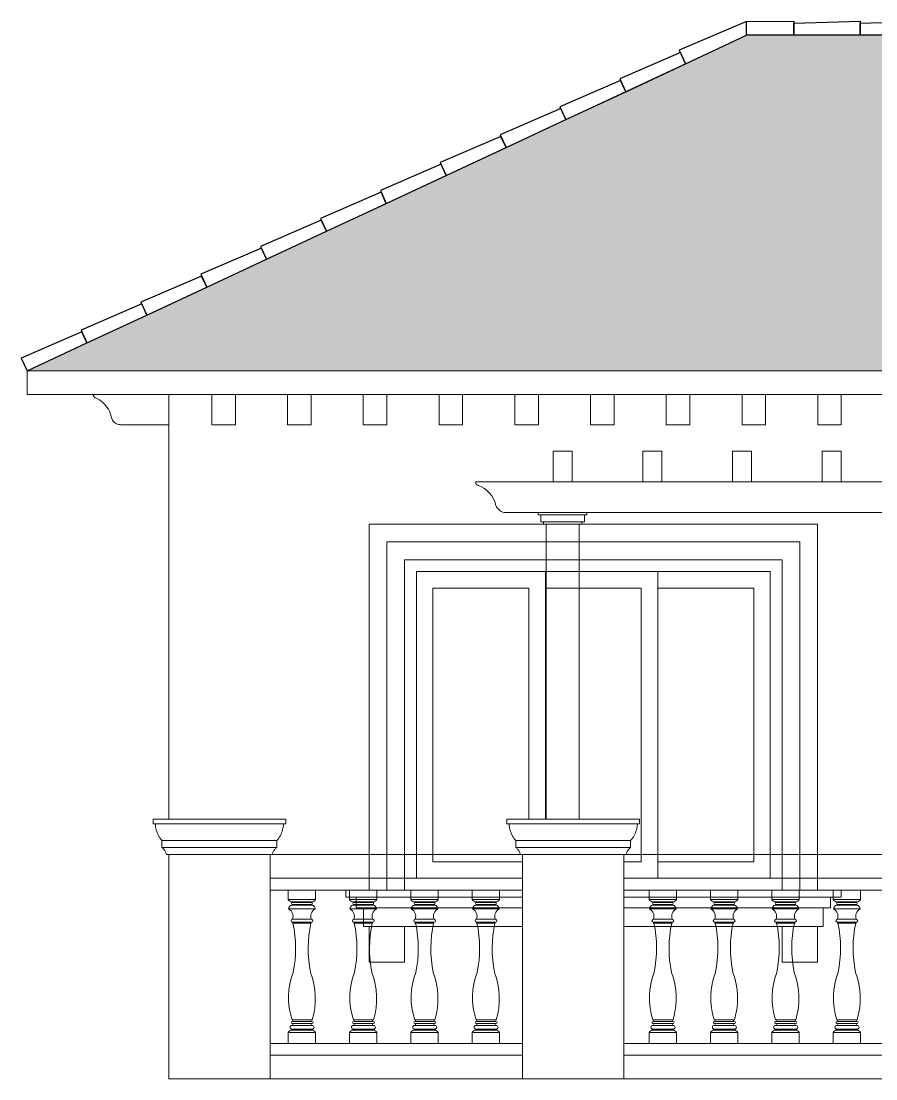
# Model space of a CAD drawing. Header units: millimetres. Extents: x 33748 to 451939, y -263262 to 62681.
# Drawn here: x 284398 to 288021, y -122262 to -117780 of the extents above; entities that cross this region are included whole.
import ezdxf

# ---------------------------------------------------------------- set-up
doc = ezdxf.new("R2010")
doc.units = ezdxf.units.MM
for name, color, linetype, lineweight in [('-FURNITURE', 46, 'Continuous', 9), ('-HATCH', 8, 'Continuous', 5), ('-LINE1', 7, 'Continuous', 18)]:
    doc.layers.add(name, color=color, linetype=linetype, lineweight=lineweight)
doc.layers.add('-HATCH CONCRETE', color=54, linetype='Continuous')
doc.layers.add('13. NET HATCH', color=252, linetype='Continuous')

# ---------------------------------------------------------------- blocks, each defined once
blk = doc.blocks.new('cot lan can')
blk.add_line((-66.5, 1080), (-57, 1080))
for points in [[(-66.5, 1080), (-66.5, 1100), (496.5, 1100), (496.5, 1080), (-66.5, 1080)], [(-28.5, 1010), (-32.6, 1014.8), (-36.4, 1019.9), (-39.9, 1025.2), (-43.2, 1030.8), (-46.1, 1036.5), (-48.6, 1042.3), (-50.9, 1048.4), (-52.8, 1054.5), (-54.4, 1060.8), (-55.6, 1067.1), (-56.5, 1073.5), (-57, 1080)], [(487, 1080), (486.5, 1073.5), (485.6, 1067.1), (484.4, 1060.8), (482.8, 1054.5), (480.9, 1048.4), (478.6, 1042.3), (476.1, 1036.5), (473.2, 1030.8), (469.9, 1025.2), (466.4, 1019.9), (462.6, 1014.8), (458.5, 1010)], [(-28.5, 980), (-28.5, 1010), (458.5, 1010), (458.5, 980)], [(-10.8, 956), (-11.8, 959), (-12.9, 961.8), (-14.3, 964.6), (-15.8, 967.2), (-17.6, 969.7), (-18.4, 970.7), (-19.5, 972.1), (-21.5, 974.3), (-23.7, 976.4), (-26.1, 978.3), (-28.5, 980), (458.5, 980), (456.1, 978.3), (453.7, 976.4), (451.5, 974.3), (449.5, 972.1), (447.6, 969.7), (445.8, 967.2), (444.3, 964.6), (442.9, 961.8), (441.8, 959), (440.8, 956), (440.1, 953), (439.5, 950), (430, 950)], [(0, 950), (-9.5, 950), (-10.1, 953), (-10.8, 956)]]:
    blk.add_lwpolyline(points)
blk.add_lwpolyline([(430, 950), (430, 0), (0, 0), (0, 950)], close=True)

msp = doc.modelspace()

# ---------------------------------------------------------------- hatches: boundary and pattern name
at = {"layer": '13. NET HATCH'}
h = msp.add_hatch(dxfattribs=at)
h.set_pattern_fill('N-ONG-01', color=256, scale=200)
h.set_pattern_definition([(274.9697, (290364.163, -13157.795), (-199.9982614, 2400.0002103), [184.6944, -4432.6642]), (180, (290380.16, -13341.8), (-200, -200), [16, -184]), (0, (290180.16, -13357.8), (200, 200), [56, -144]), (90, (290236.16, -13357.8), (-200, 200), [20, -180]), (270, (290364.16, -13337.8), (200, -200), [20, -180]), (0, (290364.16, -13357.8), (200, 200), [16, -184]), (0, (290180.16, -13341.8), (200, 200), [40, -160]), (85.0303, (290220.163, -13341.795), (199.9982614, 2400.0002103), [184.6944, -4432.6642]), (52.6961, (290220.163, -13331.795), (-2599.997178, -3400.00214834), [52.8016, -5227.35]), (18.4349, (290252.16, -13289.795), (400.000087, 199.99968), [50.5964, -581.859]), (341.5651, (290300.16, -13273.795), (-400.000087, 199.99968), [50.5964, -581.859]), (307.3039, (290348.163, -13289.795), (2599.997178, -3400.00214834), [52.8016, -5227.35]), (20.2249, (290262.163, -13303.795), (-2199.9994529, -800.0016671), [40.497, -4009.1944]), (339.7751, (290300.163, -13289.795), (2199.9994529, -800.0016671), [40.497, -4009.1944]), (307.4054, (290338.163, -13303.795), (2000.0019905, -2599.998493), [42.8018, -4237.385]), (52.5946, (290236.163, -13337.795), (-2000.0019905, -2599.998493), [42.8018, -4237.385])])
h.paths.add_polyline_path([(292823.4, -117916.4), (295440.2, -119204.6), (295423.2, -119262.1), (299123.8, -119262.1), (296073.9, -117840), (287473.2, -117840), (284423.4, -119262.1), (290223.5, -119262.1), (290206.5, -119204.6)])
h.paths.add_polyline_path([(295423.2, -119262.1), (292823.4, -117977.6), (290223.5, -119262.1)], flags=17)

# ---------------------------------------------------------------- linework, layer by layer
at = {"layer": '-FURNITURE'}
for p, q in [((286323.8, -119732.1), (290823.5, -119732.1)), ((286444.8, -119862.1), (290823.5, -119862.1)), ((286590.1, -119862.1), (286590.1, -119872.1)), ((286796.6, -119862.1), (286590.1, -119862.1)), ((286590.1, -119872.1), (286601.2, -119872.1)), ((286601.2, -119872.1), (286601.2, -119902.1)), ((286785.5, -119872.1), (286601.2, -119872.1)), ((286785.5, -119872.1), (286796.6, -119872.1)), ((286785.5, -119872.1), (286785.5, -119902.1)), ((286796.6, -119862.1), (286796.6, -119872.1)), ((286601.2, -119902.1), (286612.3, -119902.1)), ((286612.3, -119902.1), (286612.3, -119912.1)), ((286774.4, -119902.1), (286612.3, -119902.1)), ((286612.3, -119912.1), (286623.3, -119912.1)), ((286623.3, -121162.1), (286623.3, -119912.1)), ((286763.3, -119912.1), (286623.3, -119912.1)), ((286763.3, -119912.1), (286774.4, -119912.1)), ((286763.3, -121162.1), (286763.3, -119912.1)), ((286774.4, -119902.1), (286785.5, -119902.1)), ((286774.4, -119902.1), (286774.4, -119912.1))]:
    msp.add_line(p, q, dxfattribs=at)
for points in [[(286653.3, -119732.1), (286653.3, -119602.1), (286733.3, -119602.1), (286733.3, -119732.1)], [(287033.3, -119732.1), (287033.3, -119602.1), (287113.3, -119602.1), (287113.3, -119732.1)], [(287413.3, -119732.1), (287413.3, -119602.1), (287493.3, -119602.1), (287493.3, -119732.1)], [(287793.3, -119732.1), (287793.3, -119602.1), (287873.3, -119602.1), (287873.3, -119732.1)]]:
    msp.add_lwpolyline(points, dxfattribs=at)
for centre, radius, start, end in [((286340.9, -119731.3), 17.2, 182.8569, 250.5415), ((286295.5, -119858.5), 117.9, 13.0264, 70.3393), ((286454.8, -119816), 47.2, 199.6548, 257.7643)]:
    msp.add_arc(centre, radius, start, end, dxfattribs=at)
at = {"layer": '-HATCH'}
for p, q in [((287473.2, -117840), (284423.4, -119262.1)), ((287473.2, -117840), (296073.9, -117840)), ((284423.4, -119362.1), (284423.4, -119262.1)), ((284423.4, -119262.1), (290223.5, -119262.1)), ((290223.5, -119362.1), (284423.4, -119362.1)), ((285530.2, -121502), (285530.2, -121462.1)), ((285790.2, -121502), (285790.2, -121462.1)), ((286050.2, -121502), (286050.2, -121462.1)), ((286310.2, -121502), (286310.2, -121462.1)), ((285595.8, -121502), (285530.2, -121502)), ((285595.8, -121502), (285645.8, -121502)), ((285773.7, -121492.1), (286523.2, -121492.1)), ((285855.8, -121502), (285790.2, -121502)), ((285818.7, -121492.1), (286523.2, -121492.1)), ((285855.8, -121502), (285905.8, -121502)), ((286115.8, -121502), (286050.2, -121502)), ((286115.8, -121502), (286165.8, -121502)), ((286375.8, -121502), (286310.2, -121502)), ((286375.8, -121502), (286425.8, -121502)), ((286953.2, -121492.1), (287873.4, -121492.1)), ((286953.2, -121492.1), (287828.4, -121492.1)), ((285595.8, -121542.1), (285531.9, -121542.1)), ((285595.8, -121512), (285546.2, -121512)), ((285547.2, -121512), (285547.2, -121515.1)), ((285595.8, -121515.1), (285547.9, -121515.1)), ((285595.8, -121523.1), (285547.9, -121523.1)), ((285547.9, -121523.1), (285547.9, -121526.1)), ((285595.8, -121526.1), (285547.9, -121526.1)), ((285595.8, -121512), (285629.8, -121512)), ((285595.8, -121515.1), (285628.2, -121515.1)), ((285595.8, -121523.1), (285628.2, -121523.1)), ((285595.8, -121526.1), (285628.2, -121526.1)), ((285595.8, -121542.1), (285644.2, -121542.1)), ((285628.2, -121523.1), (285628.2, -121526.1)), ((285628.8, -121512), (285628.8, -121515.1)), ((285855.8, -121542.1), (285791.9, -121542.1)), ((285855.8, -121512), (285806.2, -121512)), ((285807.2, -121512), (285807.2, -121515.1)), ((285855.8, -121515.1), (285807.9, -121515.1)), ((285855.8, -121523.1), (285807.9, -121523.1)), ((285807.9, -121523.1), (285807.9, -121526.1)), ((285855.8, -121526.1), (285807.9, -121526.1)), ((286523.2, -121537.1), (285818.7, -121537.1)), ((286523.2, -121537.1), (285848.7, -121537.1)), ((285855.8, -121512), (285889.8, -121512)), ((285855.8, -121515.1), (285888.2, -121515.1)), ((285855.8, -121523.1), (285888.2, -121523.1)), ((285855.8, -121526.1), (285888.2, -121526.1)), ((285855.8, -121542.1), (285904.2, -121542.1)), ((285888.2, -121523.1), (285888.2, -121526.1)), ((285888.8, -121512), (285888.8, -121515.1)), ((286115.8, -121542.1), (286051.9, -121542.1)), ((286115.8, -121512), (286066.2, -121512)), ((286067.2, -121512), (286067.2, -121515.1)), ((286115.8, -121515.1), (286067.9, -121515.1)), ((286115.8, -121523.1), (286067.9, -121523.1)), ((286067.9, -121523.1), (286067.9, -121526.1)), ((286115.8, -121526.1), (286067.9, -121526.1)), ((286115.8, -121512), (286149.8, -121512)), ((286115.8, -121515.1), (286148.2, -121515.1)), ((286115.8, -121523.1), (286148.2, -121523.1)), ((286115.8, -121526.1), (286148.2, -121526.1)), ((286115.8, -121542.1), (286164.2, -121542.1)), ((286148.2, -121523.1), (286148.2, -121526.1)), ((286148.8, -121512), (286148.8, -121515.1)), ((286375.8, -121542.1), (286311.9, -121542.1)), ((286375.8, -121512), (286326.2, -121512)), ((286327.2, -121512), (286327.2, -121515.1)), ((286375.8, -121515.1), (286327.9, -121515.1)), ((286375.8, -121523.1), (286327.9, -121523.1)), ((286327.9, -121523.1), (286327.9, -121526.1)), ((286375.8, -121526.1), (286327.9, -121526.1)), ((286375.8, -121512), (286409.8, -121512)), ((286375.8, -121515.1), (286408.2, -121515.1)), ((286375.8, -121523.1), (286408.2, -121523.1)), ((286375.8, -121526.1), (286408.2, -121526.1)), ((286375.8, -121542.1), (286424.2, -121542.1)), ((286408.2, -121523.1), (286408.2, -121526.1)), ((286408.8, -121512), (286408.8, -121515.1)), ((287828.4, -121537.1), (286953.2, -121537.1)), ((287798.4, -121537.1), (286953.2, -121537.1)), ((285595.8, -121586.1), (285547.9, -121586.1)), ((285595.8, -121598.1), (285547.9, -121598.1)), ((285595.8, -121586.1), (285628.2, -121586.1)), ((285595.8, -121598.1), (285628.2, -121598.1)), ((285855.8, -121586.1), (285807.9, -121586.1)), ((285855.8, -121598.1), (285807.9, -121598.1)), ((285855.8, -121586.1), (285888.2, -121586.1)), ((285855.8, -121598.1), (285888.2, -121598.1)), ((286115.8, -121586.1), (286067.9, -121586.1)), ((286115.8, -121598.1), (286067.9, -121598.1)), ((286115.8, -121586.1), (286148.2, -121586.1)), ((286115.8, -121598.1), (286148.2, -121598.1)), ((286375.8, -121586.1), (286327.9, -121586.1)), ((286375.8, -121598.1), (286327.9, -121598.1)), ((286375.8, -121586.1), (286408.2, -121586.1)), ((286375.8, -121598.1), (286408.2, -121598.1)), ((285595.8, -121602.1), (285550.1, -121602.1)), ((285595.8, -121602.1), (285625.9, -121602.1)), ((285855.8, -121602.1), (285810.1, -121602.1)), ((285855.8, -121602.1), (285885.9, -121602.1)), ((286115.8, -121602.1), (286070.1, -121602.1)), ((286115.8, -121602.1), (286145.9, -121602.1)), ((286375.8, -121602.1), (286330.1, -121602.1)), ((286375.8, -121602.1), (286405.9, -121602.1)), ((285631.8, -122011.7), (285546.2, -122011.7)), ((285631.8, -122019.7), (285546.2, -122019.7)), ((285631.8, -122027.7), (285546.2, -122027.7)), ((285631.8, -122035.7), (285546.2, -122035.7)), ((285891.8, -122011.7), (285806.2, -122011.7)), ((285891.8, -122019.7), (285806.2, -122019.7)), ((285891.8, -122027.7), (285806.2, -122027.7)), ((285891.8, -122035.7), (285806.2, -122035.7)), ((286151.8, -122011.7), (286066.2, -122011.7)), ((286151.8, -122019.7), (286066.2, -122019.7)), ((286151.8, -122027.7), (286066.2, -122027.7)), ((286151.8, -122035.7), (286066.2, -122035.7)), ((286411.8, -122011.7), (286326.2, -122011.7)), ((286411.8, -122019.7), (286326.2, -122019.7)), ((286411.8, -122027.7), (286326.2, -122027.7)), ((286411.8, -122035.7), (286326.2, -122035.7)), ((285645.8, -122065.7), (285530.2, -122065.7)), ((285530.2, -122112.1), (285530.2, -122065.7)), ((285631.8, -122051.7), (285546.2, -122051.7)), ((285629.8, -122055.7), (285546.2, -122055.7)), ((285547.2, -122051.7), (285547.2, -122055.7)), ((285628.8, -122051.7), (285628.8, -122055.7)), ((285645.8, -122112.1), (285645.8, -122065.7)), ((285905.8, -122065.7), (285790.2, -122065.7)), ((285790.2, -122112.1), (285790.2, -122065.7)), ((285891.8, -122051.7), (285806.2, -122051.7)), ((285889.8, -122055.7), (285806.2, -122055.7)), ((285807.2, -122051.7), (285807.2, -122055.7)), ((285888.8, -122051.7), (285888.8, -122055.7)), ((285905.8, -122112.1), (285905.8, -122065.7)), ((286165.8, -122065.7), (286050.2, -122065.7)), ((286050.2, -122112.1), (286050.2, -122065.7)), ((286151.8, -122051.7), (286066.2, -122051.7)), ((286149.8, -122055.7), (286066.2, -122055.7)), ((286067.2, -122051.7), (286067.2, -122055.7)), ((286148.8, -122051.7), (286148.8, -122055.7)), ((286165.8, -122112.1), (286165.8, -122065.7)), ((286425.8, -122065.7), (286310.2, -122065.7)), ((286310.2, -122112.1), (286310.2, -122065.7)), ((286411.8, -122051.7), (286326.2, -122051.7)), ((286409.8, -122055.7), (286326.2, -122055.7)), ((286327.2, -122051.7), (286327.2, -122055.7)), ((286408.8, -122051.7), (286408.8, -122055.7)), ((286425.8, -122112.1), (286425.8, -122065.7)), ((285530.2, -122112.1), (285595.8, -122112.1)), ((285595.8, -122112.1), (285645.8, -122112.1)), ((285790.2, -122112.1), (285855.8, -122112.1)), ((285855.8, -122112.1), (285905.8, -122112.1)), ((286050.2, -122112.1), (286115.8, -122112.1)), ((286115.8, -122112.1), (286165.8, -122112.1)), ((286310.2, -122112.1), (286375.8, -122112.1)), ((286375.8, -122112.1), (286425.8, -122112.1))]:
    msp.add_line(p, q, dxfattribs=at)
for points in [[(284810.1, -119489.1), (284805.9, -119487.9), (284801.8, -119486.2), (284797.9, -119484), (284794.4, -119481.4), (284791.1, -119478.4), (284788.2, -119475.1), (284785.7, -119471.4), (284783.6, -119467.5), (284782, -119463.4), (284780.8, -119459.1), (284778.6, -119450.2), (284775.7, -119441.5), (284772.1, -119433), (284767.8, -119424.9), (284762.9, -119417.1), (284757.3, -119409.7), (284751.2, -119402.8), (284744.6, -119396.5), (284737.5, -119390.6), (284729.9, -119385.4), (284722, -119380.8), (284713.6, -119376.8), (284712.2, -119376.1), (284710.9, -119375.3), (284709.6, -119374.4), (284708.4, -119373.3), (284707.4, -119372.2), (284706.4, -119371), (284705.6, -119369.6), (284704.9, -119368.2), (284704.3, -119366.8), (284703.8, -119365.2), (284703.5, -119363.7), (284703.4, -119362.1), (285023.4, -119362.1), (285023.4, -119490.1), (285022.3, -119490.1), (284818.9, -119490.1), (284814.5, -119489.9)], [(285206.4, -119490.1), (285206.4, -119362.1), (285306.4, -119362.1), (285306.4, -119490.1)], [(285527.5, -119490.1), (285527.5, -119362.1), (285627.5, -119362.1), (285627.5, -119490.1)], [(285848.5, -119490.1), (285848.5, -119362.1), (285948.5, -119362.1), (285948.5, -119490.1)], [(286169.5, -119490.1), (286169.5, -119362.1), (286269.5, -119362.1), (286269.5, -119490.1)], [(286490.6, -119490.1), (286490.6, -119362.1), (286590.6, -119362.1), (286590.6, -119490.1)], [(286811.6, -119490.1), (286811.6, -119362.1), (286911.6, -119362.1), (286911.6, -119490.1)], [(287132.6, -119490.1), (287132.6, -119362.1), (287232.6, -119362.1), (287232.6, -119490.1)], [(287453.7, -119490.1), (287453.7, -119362.1), (287553.7, -119362.1), (287553.7, -119490.1)], [(287774.7, -119490.1), (287774.7, -119362.1), (287874.7, -119362.1), (287874.7, -119490.1)], [(286023.7, -121617.1), (285873.7, -121617.1), (285873.7, -121767.2), (286023.7, -121767.2)], [(287773.4, -121617.1), (287623.4, -121617.1), (287623.4, -121768.2), (287773.4, -121768.2)]]:
    msp.add_lwpolyline(points, close=True, dxfattribs=at)
for points in [[(285023.5, -121162.1), (285023.5, -119362.1)], [(285873.7, -121462.1), (285873.7, -119912.1), (287773.4, -119912.1), (287773.4, -121462.1)], [(285948.7, -121462.1), (285948.7, -119987.1), (287698.4, -119987.1), (287698.4, -121462.1)], [(286023.7, -121462.1), (286023.7, -120062.1), (287623.4, -120062.1), (287623.4, -121462.1)], [(286953.2, -121412.1), (287573.4, -121412.1), (287573.4, -120112.1), (286073.7, -120112.1), (286073.7, -121412.1), (286523.2, -121412.1)], [(286523.2, -121412.1), (286073.7, -121412.1), (286073.7, -120112.1), (286620.3, -120112.1), (286620.3, -121162.1)], [(286620.3, -120112.1), (287096.8, -120112.1), (287096.8, -121412.1), (286953.2, -121412.1)], [(287096.8, -120112.1), (287573.4, -120112.1), (287573.4, -121412.1), (287096.8, -121412.1)], [(286523.2, -121342.1), (286143.7, -121342.1), (286143.7, -120182.1), (286550.3, -120182.1), (286550.3, -121162.1)], [(286620.3, -120182.1), (287026.8, -120182.1), (287026.8, -121342.1), (286953.2, -121342.1)], [(287096.8, -120182.1), (287503.4, -120182.1), (287503.4, -121342.1), (287096.8, -121342.1)], [(285453.5, -121312.1), (286513.7, -121312.1)], [(285453.5, -121412.1), (286523.2, -121412.1)], [(285453.5, -121462.1), (286523.2, -121462.1)], [(285530.2, -121462.1), (285645.8, -121462.1), (285645.8, -121502)], [(286523.2, -121462.1), (285773.7, -121462.1), (285773.7, -121492.1), (285818.7, -121492.1), (285818.7, -121537.1), (285848.7, -121537.1), (285848.7, -121617.1), (286523.2, -121617.1)], [(285790.2, -121462.1), (285905.8, -121462.1), (285905.8, -121502)], [(286050.2, -121462.1), (286165.8, -121462.1), (286165.8, -121502)], [(286310.2, -121462.1), (286425.8, -121462.1), (286425.8, -121502)], [(287873.4, -121462.1), (286953.2, -121462.1)], [(286953.2, -121617.1), (287798.4, -121617.1), (287798.4, -121537.1), (287828.4, -121537.1), (287828.4, -121492.1), (287873.4, -121492.1), (287873.4, -121462.1)], [(285453.5, -122112.1), (286523.2, -122112.1)], [(285453.5, -122162.1), (286523.2, -122162.1)], [(285022.5, -122262.1), (286523.2, -122262.1)]]:
    msp.add_lwpolyline(points, dxfattribs=at)
for centre, radius, start, end in [((285545.6, -121495.2), 16.8, 203.9086, 272.0806), ((285630.4, -121495.2), 16.8, 267.9194, 336.0914), ((285805.6, -121495.2), 16.8, 203.9086, 272.0806), ((285890.4, -121495.2), 16.8, 267.9194, 336.0914), ((286065.6, -121495.2), 16.8, 203.9086, 272.0806), ((286150.4, -121495.2), 16.8, 267.9194, 336.0914), ((286325.6, -121495.2), 16.8, 203.9086, 272.0806), ((286410.4, -121495.2), 16.8, 267.9194, 336.0914), ((285547.9, -121542.1), 16, 81.516, 180), ((285515.4, -121572.9), 35, 337.9632, 62.003), ((285547.9, -121519.1), 4, 90, 270), ((285660.6, -121572.9), 35, 117.997, 202.0368), ((285628.2, -121542.1), 16, 0, 98.484), ((285628.2, -121519.1), 4, 270, 90), ((285807.9, -121542.1), 16, 81.516, 180), ((285775.4, -121572.9), 35, 337.9632, 62.003), ((285807.9, -121519.1), 4, 90, 270), ((285920.6, -121572.9), 35, 117.997, 202.0368), ((285888.2, -121542.1), 16, 0, 98.484), ((285888.2, -121519.1), 4, 270, 90), ((286067.9, -121542.1), 16, 81.516, 180), ((286035.4, -121572.9), 35, 337.9632, 62.003), ((286067.9, -121519.1), 4, 90, 270), ((286180.6, -121572.9), 35, 117.997, 202.0368), ((286148.2, -121542.1), 16, 0, 98.484), ((286148.2, -121519.1), 4, 270, 90), ((286327.9, -121542.1), 16, 81.516, 180), ((286295.4, -121572.9), 35, 337.9632, 62.003), ((286327.9, -121519.1), 4, 90, 270), ((286440.6, -121572.9), 35, 117.997, 202.0368), ((286408.2, -121542.1), 16, 0, 98.484), ((286408.2, -121519.1), 4, 270, 90), ((285547.9, -121592.1), 6, 90, 270), ((285551.9, -121598.4), 4.08, 175.0475, 243.2552), ((285624.1, -121598.4), 4.08, 296.7448, 4.9525), ((285628.2, -121592.1), 6, 270, 90), ((285807.9, -121592.1), 6, 90, 270), ((285811.9, -121598.4), 4.08, 175.0475, 243.2552), ((285884.1, -121598.4), 4.08, 296.7448, 4.9525), ((285888.2, -121592.1), 6, 270, 90), ((286067.9, -121592.1), 6, 90, 270), ((286071.9, -121598.4), 4.08, 175.0475, 243.2552), ((286144.1, -121598.4), 4.08, 296.7448, 4.9525), ((286148.2, -121592.1), 6, 270, 90), ((286327.9, -121592.1), 6, 90, 270), ((286331.9, -121598.4), 4.08, 175.0475, 243.2552), ((286404.1, -121598.4), 4.08, 296.7448, 4.9525), ((286408.2, -121592.1), 6, 270, 90), ((285048.4, -121709.3), 513, 348.5544, 12.0648), ((286127.6, -121709.3), 513, 167.9352, 191.4456), ((285308.4, -121709.3), 513, 348.5544, 12.0648), ((286387.6, -121709.3), 513, 167.9352, 191.4456), ((285568.4, -121709.3), 513, 348.5544, 12.0648), ((286647.6, -121709.3), 513, 167.9352, 191.4456), ((285828.4, -121709.3), 513, 348.5544, 12.0648), ((286907.6, -121709.3), 513, 167.9352, 191.4456), ((285827.6, -121918.3), 296.5, 158.7895, 198.3553), ((285331.4, -121921.8), 313.6, 343.3311, 20.6654), ((286087.6, -121918.3), 296.5, 158.7895, 198.3553), ((285591.4, -121921.8), 313.6, 343.3311, 20.6654), ((286347.6, -121918.3), 296.5, 158.7895, 198.3553), ((285851.4, -121921.8), 313.6, 343.3311, 20.6654), ((286607.6, -121918.3), 296.5, 158.7895, 198.3553), ((286111.4, -121921.8), 313.6, 343.3311, 20.6654), ((285546.2, -122043.7), 8, 90, 270), ((285546.2, -122023.7), 4, 90, 270), ((285546.2, -122015.7), 4, 270, 90), ((285546.2, -122031.7), 4, 270, 90), ((285631.8, -122015.7), 4, 90, 270), ((285631.8, -122031.7), 4, 90, 270), ((285631.8, -122023.7), 4, 270, 90), ((285631.8, -122043.7), 8, 270, 90), ((285806.2, -122043.7), 8, 90, 270), ((285806.2, -122023.7), 4, 90, 270), ((285806.2, -122015.7), 4, 270, 90), ((285806.2, -122031.7), 4, 270, 90), ((285891.8, -122015.7), 4, 90, 270), ((285891.8, -122031.7), 4, 90, 270), ((285891.8, -122023.7), 4, 270, 90), ((285891.8, -122043.7), 8, 270, 90), ((286066.2, -122043.7), 8, 90, 270), ((286066.2, -122023.7), 4, 90, 270), ((286066.2, -122015.7), 4, 270, 90), ((286066.2, -122031.7), 4, 270, 90), ((286151.8, -122015.7), 4, 90, 270), ((286151.8, -122031.7), 4, 90, 270), ((286151.8, -122023.7), 4, 270, 90), ((286151.8, -122043.7), 8, 270, 90), ((286326.2, -122043.7), 8, 90, 270), ((286326.2, -122023.7), 4, 90, 270), ((286326.2, -122015.7), 4, 270, 90), ((286326.2, -122031.7), 4, 270, 90), ((286411.8, -122015.7), 4, 90, 270), ((286411.8, -122031.7), 4, 90, 270), ((286411.8, -122023.7), 4, 270, 90), ((286411.8, -122043.7), 8, 270, 90), ((285546.7, -122074.3), 18.6, 91.4666, 152.5442), ((285629.3, -122074.3), 18.6, 27.4558, 88.5334), ((285806.7, -122074.3), 18.6, 91.4666, 152.5442), ((285889.3, -122074.3), 18.6, 27.4558, 88.5334), ((286066.7, -122074.3), 18.6, 91.4666, 152.5442), ((286149.3, -122074.3), 18.6, 27.4558, 88.5334), ((286326.7, -122074.3), 18.6, 91.4666, 152.5442), ((286409.3, -122074.3), 18.6, 27.4558, 88.5334)]:
    msp.add_arc(centre, radius, start, end, dxfattribs=at)
at = {"layer": '-HATCH CONCRETE'}
for points in [[(287473.2, -117840), (287473.2, -117780.9), (287187.9, -117902.7), (287214.8, -117960.5)], [(287673.9, -117840), (287673.9, -117788), (287953.9, -117780), (287953.9, -117840)], [(287953.9, -117840), (287953.9, -117788), (288233.9, -117780), (288233.9, -117840)], [(287214.8, -117960.5), (287192.8, -117913.3), (286935.7, -118024.4), (286961, -118078.8)], [(286961, -118078.8), (286939.1, -118031.7), (286681.9, -118142.8), (286707.3, -118197.1)], [(286707.3, -118197.1), (286685.3, -118150), (286428.2, -118261.1), (286453.5, -118315.5)], [(286453.5, -118315.5), (286431.5, -118268.3), (286174.4, -118379.4), (286199.7, -118433.8)], [(286199.7, -118433.8), (286177.8, -118386.7), (285920.6, -118497.8), (285946, -118552.1)], [(285946, -118552.1), (285924, -118505), (285666.9, -118616.1), (285692.2, -118670.5)], [(285692.2, -118670.5), (285670.2, -118623.3), (285413.1, -118734.4), (285438.4, -118788.8)], [(285438.4, -118788.8), (285416.5, -118741.7), (285159.3, -118852.8), (285184.7, -118907.1)], [(285184.7, -118907.1), (285162.7, -118860), (284905.6, -118971.1), (284930.9, -119025.5)], [(284930.9, -119025.5), (284908.9, -118978.3), (284651.8, -119089.4), (284677.1, -119143.8)], [(284677.1, -119143.8), (284655.2, -119096.7), (284398, -119207.8), (284423.4, -119262.1)]]:
    msp.add_lwpolyline(points, close=True, dxfattribs=at)
msp.add_lwpolyline([(287473.2, -117780.9), (287673.9, -117780), (287673.9, -117840), (287473.2, -117840)], dxfattribs=at)
at = {"layer": '-LINE1', "lineweight": 20}
for p, q in [((287060.2, -121502), (287060.2, -121462.1)), ((287320.2, -121502), (287320.2, -121462.1)), ((287580.2, -121502), (287580.2, -121462.1)), ((287840.2, -121502), (287840.2, -121462.1)), ((287125.8, -121502), (287060.2, -121502)), ((287125.8, -121502), (287175.8, -121502)), ((287385.8, -121502), (287320.2, -121502)), ((287385.8, -121502), (287435.8, -121502)), ((287645.8, -121502), (287580.2, -121502)), ((287645.8, -121502), (287695.8, -121502)), ((287905.8, -121502), (287840.2, -121502)), ((287905.8, -121502), (287955.8, -121502)), ((287125.8, -121542.1), (287061.9, -121542.1)), ((287125.8, -121512), (287076.2, -121512)), ((287077.2, -121512), (287077.2, -121515.1)), ((287125.8, -121515.1), (287077.9, -121515.1)), ((287125.8, -121523.1), (287077.9, -121523.1)), ((287077.9, -121523.1), (287077.9, -121526.1)), ((287125.8, -121526.1), (287077.9, -121526.1)), ((287125.8, -121512), (287159.8, -121512)), ((287125.8, -121515.1), (287158.2, -121515.1)), ((287125.8, -121523.1), (287158.2, -121523.1)), ((287125.8, -121526.1), (287158.2, -121526.1)), ((287125.8, -121542.1), (287174.2, -121542.1)), ((287158.2, -121523.1), (287158.2, -121526.1)), ((287158.8, -121512), (287158.8, -121515.1)), ((287385.8, -121542.1), (287321.9, -121542.1)), ((287385.8, -121512), (287336.2, -121512)), ((287337.2, -121512), (287337.2, -121515.1)), ((287385.8, -121515.1), (287337.9, -121515.1)), ((287385.8, -121523.1), (287337.9, -121523.1)), ((287337.9, -121523.1), (287337.9, -121526.1)), ((287385.8, -121526.1), (287337.9, -121526.1)), ((287385.8, -121512), (287419.8, -121512)), ((287385.8, -121515.1), (287418.2, -121515.1)), ((287385.8, -121523.1), (287418.2, -121523.1)), ((287385.8, -121526.1), (287418.2, -121526.1)), ((287385.8, -121542.1), (287434.2, -121542.1)), ((287418.2, -121523.1), (287418.2, -121526.1)), ((287418.8, -121512), (287418.8, -121515.1)), ((287645.8, -121542.1), (287581.9, -121542.1)), ((287645.8, -121512), (287596.2, -121512)), ((287597.2, -121512), (287597.2, -121515.1)), ((287645.8, -121515.1), (287597.9, -121515.1)), ((287645.8, -121523.1), (287597.9, -121523.1)), ((287597.9, -121523.1), (287597.9, -121526.1)), ((287645.8, -121526.1), (287597.9, -121526.1)), ((287645.8, -121512), (287679.8, -121512)), ((287645.8, -121515.1), (287678.2, -121515.1)), ((287645.8, -121523.1), (287678.2, -121523.1)), ((287645.8, -121526.1), (287678.2, -121526.1)), ((287645.8, -121542.1), (287694.2, -121542.1)), ((287678.2, -121523.1), (287678.2, -121526.1)), ((287678.8, -121512), (287678.8, -121515.1)), ((287905.8, -121542.1), (287841.9, -121542.1)), ((287905.8, -121512), (287856.2, -121512)), ((287857.2, -121512), (287857.2, -121515.1)), ((287905.8, -121515.1), (287857.9, -121515.1)), ((287905.8, -121523.1), (287857.9, -121523.1)), ((287857.9, -121523.1), (287857.9, -121526.1)), ((287905.8, -121526.1), (287857.9, -121526.1)), ((287905.8, -121512), (287939.8, -121512)), ((287905.8, -121515.1), (287938.2, -121515.1)), ((287905.8, -121523.1), (287938.2, -121523.1)), ((287905.8, -121526.1), (287938.2, -121526.1)), ((287905.8, -121542.1), (287954.2, -121542.1)), ((287938.2, -121523.1), (287938.2, -121526.1)), ((287938.8, -121512), (287938.8, -121515.1)), ((287125.8, -121586.1), (287077.9, -121586.1)), ((287125.8, -121598.1), (287077.9, -121598.1)), ((287125.8, -121586.1), (287158.2, -121586.1)), ((287125.8, -121598.1), (287158.2, -121598.1)), ((287385.8, -121586.1), (287337.9, -121586.1)), ((287385.8, -121598.1), (287337.9, -121598.1)), ((287385.8, -121586.1), (287418.2, -121586.1)), ((287385.8, -121598.1), (287418.2, -121598.1)), ((287645.8, -121586.1), (287597.9, -121586.1)), ((287645.8, -121598.1), (287597.9, -121598.1)), ((287645.8, -121586.1), (287678.2, -121586.1)), ((287645.8, -121598.1), (287678.2, -121598.1)), ((287905.8, -121586.1), (287857.9, -121586.1)), ((287905.8, -121598.1), (287857.9, -121598.1)), ((287905.8, -121586.1), (287938.2, -121586.1)), ((287905.8, -121598.1), (287938.2, -121598.1)), ((287125.8, -121602.1), (287080.1, -121602.1)), ((287125.8, -121602.1), (287155.9, -121602.1)), ((287385.8, -121602.1), (287340.1, -121602.1)), ((287385.8, -121602.1), (287415.9, -121602.1)), ((287645.8, -121602.1), (287600.1, -121602.1)), ((287645.8, -121602.1), (287675.9, -121602.1)), ((287905.8, -121602.1), (287860.1, -121602.1)), ((287905.8, -121602.1), (287935.9, -121602.1)), ((287161.8, -122011.7), (287076.2, -122011.7)), ((287161.8, -122019.7), (287076.2, -122019.7)), ((287161.8, -122027.7), (287076.2, -122027.7)), ((287161.8, -122035.7), (287076.2, -122035.7)), ((287421.8, -122011.7), (287336.2, -122011.7)), ((287421.8, -122019.7), (287336.2, -122019.7)), ((287421.8, -122027.7), (287336.2, -122027.7)), ((287421.8, -122035.7), (287336.2, -122035.7)), ((287681.8, -122011.7), (287596.2, -122011.7)), ((287681.8, -122019.7), (287596.2, -122019.7)), ((287681.8, -122027.7), (287596.2, -122027.7)), ((287681.8, -122035.7), (287596.2, -122035.7)), ((287941.8, -122011.7), (287856.2, -122011.7)), ((287941.8, -122019.7), (287856.2, -122019.7)), ((287941.8, -122027.7), (287856.2, -122027.7)), ((287941.8, -122035.7), (287856.2, -122035.7)), ((287175.8, -122065.7), (287060.2, -122065.7)), ((287060.2, -122112.1), (287060.2, -122065.7)), ((287161.8, -122051.7), (287076.2, -122051.7)), ((287159.8, -122055.7), (287076.2, -122055.7)), ((287077.2, -122051.7), (287077.2, -122055.7)), ((287158.8, -122051.7), (287158.8, -122055.7)), ((287175.8, -122112.1), (287175.8, -122065.7)), ((287435.8, -122065.7), (287320.2, -122065.7)), ((287320.2, -122112.1), (287320.2, -122065.7)), ((287421.8, -122051.7), (287336.2, -122051.7)), ((287419.8, -122055.7), (287336.2, -122055.7)), ((287337.2, -122051.7), (287337.2, -122055.7)), ((287418.8, -122051.7), (287418.8, -122055.7)), ((287435.8, -122112.1), (287435.8, -122065.7)), ((287695.8, -122065.7), (287580.2, -122065.7)), ((287580.2, -122112.1), (287580.2, -122065.7)), ((287681.8, -122051.7), (287596.2, -122051.7)), ((287679.8, -122055.7), (287596.2, -122055.7)), ((287597.2, -122051.7), (287597.2, -122055.7)), ((287678.8, -122051.7), (287678.8, -122055.7)), ((287695.8, -122112.1), (287695.8, -122065.7)), ((287955.8, -122065.7), (287840.2, -122065.7)), ((287840.2, -122112.1), (287840.2, -122065.7)), ((287941.8, -122051.7), (287856.2, -122051.7)), ((287939.8, -122055.7), (287856.2, -122055.7)), ((287857.2, -122051.7), (287857.2, -122055.7)), ((287938.8, -122051.7), (287938.8, -122055.7)), ((287955.8, -122112.1), (287955.8, -122065.7)), ((287060.2, -122112.1), (287125.8, -122112.1)), ((287125.8, -122112.1), (287175.8, -122112.1)), ((287320.2, -122112.1), (287385.8, -122112.1)), ((287385.8, -122112.1), (287435.8, -122112.1)), ((287580.2, -122112.1), (287645.8, -122112.1)), ((287645.8, -122112.1), (287695.8, -122112.1)), ((287840.2, -122112.1), (287905.8, -122112.1)), ((287905.8, -122112.1), (287955.8, -122112.1))]:
    msp.add_line(p, q, dxfattribs=at)
for points in [[(286953.2, -121312.1), (290383.7, -121312.1)], [(286953.2, -121412.1), (290393.2, -121412.1)], [(286953.2, -121462.1), (290393.2, -121462.1)], [(287060.2, -121462.1), (287175.8, -121462.1), (287175.8, -121502)], [(287320.2, -121462.1), (287435.8, -121462.1), (287435.8, -121502)], [(287580.2, -121462.1), (287695.8, -121462.1), (287695.8, -121502)], [(287840.2, -121462.1), (287955.8, -121462.1), (287955.8, -121502)], [(286953.2, -122112.1), (290393.2, -122112.1)], [(286953.2, -122162.1), (290393.2, -122162.1)], [(286523.2, -122262.1), (290823.2, -122262.1)]]:
    msp.add_lwpolyline(points, dxfattribs=at)
for centre, radius, start, end in [((287075.6, -121495.2), 16.8, 203.9086, 272.0806), ((287160.4, -121495.2), 16.8, 267.9194, 336.0914), ((287335.6, -121495.2), 16.8, 203.9086, 272.0806), ((287420.4, -121495.2), 16.8, 267.9194, 336.0914), ((287595.6, -121495.2), 16.8, 203.9086, 272.0806), ((287680.4, -121495.2), 16.8, 267.9194, 336.0914), ((287855.6, -121495.2), 16.8, 203.9086, 272.0806), ((287940.4, -121495.2), 16.8, 267.9194, 336.0914), ((287077.9, -121542.1), 16, 81.516, 180), ((287045.4, -121572.9), 35, 337.9632, 62.003), ((287077.9, -121519.1), 4, 90, 270), ((287190.6, -121572.9), 35, 117.997, 202.0368), ((287158.2, -121542.1), 16, 0, 98.484), ((287158.2, -121519.1), 4, 270, 90), ((287337.9, -121542.1), 16, 81.516, 180), ((287305.4, -121572.9), 35, 337.9632, 62.003), ((287337.9, -121519.1), 4, 90, 270), ((287450.6, -121572.9), 35, 117.997, 202.0368), ((287418.2, -121542.1), 16, 0, 98.484), ((287418.2, -121519.1), 4, 270, 90), ((287597.9, -121542.1), 16, 81.516, 180), ((287565.4, -121572.9), 35, 337.9632, 62.003), ((287597.9, -121519.1), 4, 90, 270), ((287710.6, -121572.9), 35, 117.997, 202.0368), ((287678.2, -121542.1), 16, 0, 98.484), ((287678.2, -121519.1), 4, 270, 90), ((287857.9, -121542.1), 16, 81.516, 180), ((287825.4, -121572.9), 35, 337.9632, 62.003), ((287857.9, -121519.1), 4, 90, 270), ((287970.6, -121572.9), 35, 117.997, 202.0368), ((287938.2, -121542.1), 16, 0, 98.484), ((287938.2, -121519.1), 4, 270, 90), ((287077.9, -121592.1), 6, 90, 270), ((287081.9, -121598.4), 4.08, 175.0475, 243.2552), ((287154.1, -121598.4), 4.08, 296.7448, 4.9525), ((287158.2, -121592.1), 6, 270, 90), ((287337.9, -121592.1), 6, 90, 270), ((287341.9, -121598.4), 4.08, 175.0475, 243.2552), ((287414.1, -121598.4), 4.08, 296.7448, 4.9525), ((287418.2, -121592.1), 6, 270, 90), ((287597.9, -121592.1), 6, 90, 270), ((287601.9, -121598.4), 4.08, 175.0475, 243.2552), ((287674.1, -121598.4), 4.08, 296.7448, 4.9525), ((287678.2, -121592.1), 6, 270, 90), ((287857.9, -121592.1), 6, 90, 270), ((287861.9, -121598.4), 4.08, 175.0475, 243.2552), ((287934.1, -121598.4), 4.08, 296.7448, 4.9525), ((287938.2, -121592.1), 6, 270, 90), ((286578.4, -121709.3), 513, 348.5544, 12.0648), ((287657.6, -121709.3), 513, 167.9352, 191.4456), ((286838.4, -121709.3), 513, 348.5544, 12.0648), ((287917.6, -121709.3), 513, 167.9352, 191.4456), ((287098.4, -121709.3), 513, 348.5544, 12.0648), ((288177.6, -121709.3), 513, 167.9352, 191.4456), ((287358.4, -121709.3), 513, 348.5544, 12.0648), ((288437.6, -121709.3), 513, 167.9352, 191.4456), ((287357.6, -121918.3), 296.5, 158.7895, 198.3553), ((286861.4, -121921.8), 313.6, 343.3311, 20.6654), ((287617.6, -121918.3), 296.5, 158.7895, 198.3553), ((287121.4, -121921.8), 313.6, 343.3311, 20.6654), ((287877.6, -121918.3), 296.5, 158.7895, 198.3553), ((287381.4, -121921.8), 313.6, 343.3311, 20.6654), ((288137.6, -121918.3), 296.5, 158.7895, 198.3553), ((287641.4, -121921.8), 313.6, 343.3311, 20.6654), ((287076.2, -122043.7), 8, 90, 270), ((287076.2, -122023.7), 4, 90, 270), ((287076.2, -122015.7), 4, 270, 90), ((287076.2, -122031.7), 4, 270, 90), ((287161.8, -122015.7), 4, 90, 270), ((287161.8, -122031.7), 4, 90, 270), ((287161.8, -122023.7), 4, 270, 90), ((287161.8, -122043.7), 8, 270, 90), ((287336.2, -122043.7), 8, 90, 270), ((287336.2, -122023.7), 4, 90, 270), ((287336.2, -122015.7), 4, 270, 90), ((287336.2, -122031.7), 4, 270, 90), ((287421.8, -122015.7), 4, 90, 270), ((287421.8, -122031.7), 4, 90, 270), ((287421.8, -122023.7), 4, 270, 90), ((287421.8, -122043.7), 8, 270, 90), ((287596.2, -122043.7), 8, 90, 270), ((287596.2, -122023.7), 4, 90, 270), ((287596.2, -122015.7), 4, 270, 90), ((287596.2, -122031.7), 4, 270, 90), ((287681.8, -122015.7), 4, 90, 270), ((287681.8, -122031.7), 4, 90, 270), ((287681.8, -122023.7), 4, 270, 90), ((287681.8, -122043.7), 8, 270, 90), ((287856.2, -122043.7), 8, 90, 270), ((287856.2, -122023.7), 4, 90, 270), ((287856.2, -122015.7), 4, 270, 90), ((287856.2, -122031.7), 4, 270, 90), ((287941.8, -122015.7), 4, 90, 270), ((287941.8, -122031.7), 4, 90, 270), ((287941.8, -122023.7), 4, 270, 90), ((287941.8, -122043.7), 8, 270, 90), ((287076.7, -122074.3), 18.6, 91.4666, 152.5442), ((287159.3, -122074.3), 18.6, 27.4558, 88.5334), ((287336.7, -122074.3), 18.6, 91.4666, 152.5442), ((287419.3, -122074.3), 18.6, 27.4558, 88.5334), ((287596.7, -122074.3), 18.6, 91.4666, 152.5442), ((287679.3, -122074.3), 18.6, 27.4558, 88.5334), ((287856.7, -122074.3), 18.6, 91.4666, 152.5442), ((287939.3, -122074.3), 18.6, 27.4558, 88.5334)]:
    msp.add_arc(centre, radius, start, end, dxfattribs=at)

# ---------------------------------------------------------------- block references
at = {"layer": '-HATCH', "xscale": -1}
msp.add_blockref('cot lan can', (285453.5, -122262.1), dxfattribs=at)
at = {"layer": '-LINE1', "lineweight": 20, "xscale": -1}
msp.add_blockref('cot lan can', (286953.2, -122262.1), dxfattribs=at)

doc.saveas('drawing.dxf')
